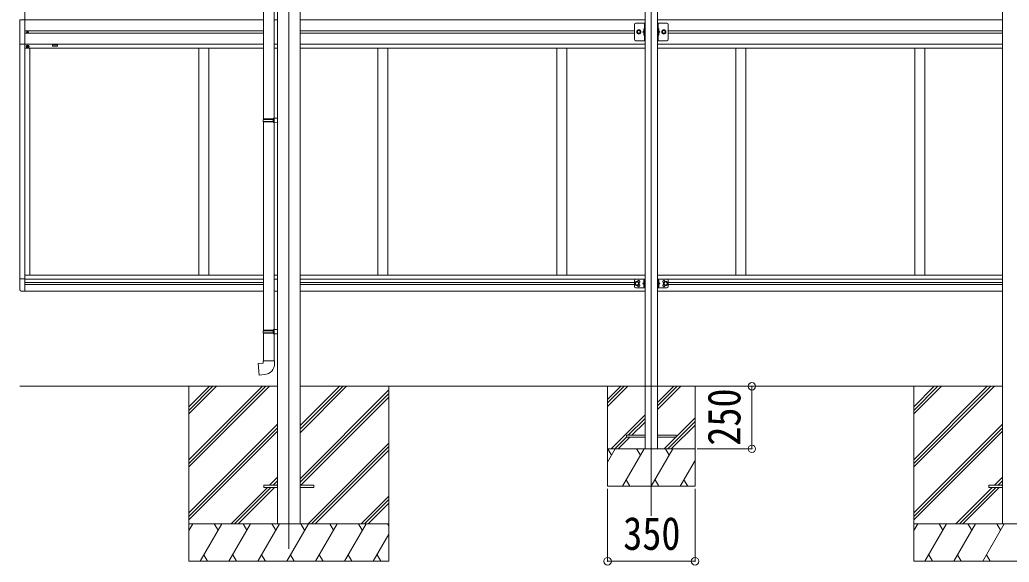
# Model space of a CAD drawing. Units: millimetres at full size, sheet at 1:30. Extents: x -8385 to 8479, y -5853 to 5787.
# Drawn here: x -711 to 3247, y -1554 to 617 of the extents above; entities that cross this region are included whole.
import ezdxf
from ezdxf.enums import TextEntityAlignment as Align

# ---------------------------------------------------------------- set-up
doc = ezdxf.new("R2010")
doc.units = ezdxf.units.MM
doc.header["$LTSCALE"] = 30
doc.header["$PDMODE"] = 32
doc.header["$PDSIZE"] = 30
for name, color, linetype, lineweight in [('0-0_0', 7, 'Continuous', 9), ('0-1_本体', 4, 'Continuous', 9), ('0-2_部品', 7, 'Continuous', 9), ('0-8_PARTS2', 2, 'Continuous', 9), ('0-A_寸法', 6, 'Continuous', 9), ('1-0_FRAME', 7, 'Continuous', 9), ('1-1_GLASS', 4, 'Continuous', 9), ('1-2_GLASS_SEAL', 7, 'Continuous', 9), ('1-8', 2, 'Continuous', 9), ('1-A', 6, 'Continuous', 9)]:
    doc.layers.add(name, color=color, linetype=linetype, lineweight=lineweight)
doc.styles.add('ＭＳ ゴシック', font='')
doc.styles.get('ＭＳ ゴシック').set_extended_font_data('MS Gothic')

msp = doc.modelspace()

# ---------------------------------------------------------------- linework, layer by layer
at = {"layer": '0-0_0'}
for p, q in [((-710.77, -849.9), (320.03, -849.9)), ((-34.77, -849.9), (-34.77, -1549.9)), ((-34.77, -1144.07), (259.41, -849.9)), ((-34.77, -1158.22), (273.56, -849.9)), ((-34.77, -1172.36), (287.7, -849.9)), ((-34.77, -960.23), (75.56, -849.9)), ((-34.77, -946.09), (61.42, -849.9)), ((-34.77, -931.94), (47.28, -849.9)), ((410.43, -849.9), (3220.03, -849.9)), ((410.43, -1035.53), (596.06, -849.9)), ((410.43, -1021.39), (581.92, -849.9)), ((410.43, -1007.24), (567.78, -849.9)), ((410.43, -1219.37), (765.23, -864.58)), ((765.23, -849.9), (765.23, -1549.9)), ((2865.23, -849.9), (2865.23, -1549.9)), ((2865.23, -1144.07), (3159.41, -849.9)), ((2865.23, -1158.22), (3173.56, -849.9)), ((2865.23, -1172.36), (3187.7, -849.9)), ((2865.23, -960.23), (2975.56, -849.9)), ((2865.23, -946.09), (2961.42, -849.9)), ((2865.23, -931.94), (2947.28, -849.9)), ((410.43, -1233.52), (765.23, -878.72)), ((412.69, -1245.4), (765.23, -892.86)), ((-34.77, -1356.21), (320.03, -1001.41)), ((-34.77, -1370.35), (320.03, -1015.55)), ((2865.23, -1356.21), (3220.03, -1001.41)), ((2865.23, -1370.35), (3220.03, -1015.55)), ((-34.77, -1384.49), (320.03, -1029.69)), ((2865.23, -1384.49), (3220.03, -1029.69)), ((442.04, -1399.9), (765.23, -1076.71)), ((456.18, -1399.9), (765.23, -1090.85)), ((470.33, -1399.9), (765.23, -1104.99)), ((288.18, -1245.4), (320.03, -1213.54)), ((3188.18, -1245.4), (3220.03, -1213.54)), ((133.67, -1399.9), (279.18, -1254.4)), ((147.82, -1399.9), (293.32, -1254.4)), ((161.96, -1399.9), (307.46, -1254.4)), ((302.32, -1245.4), (320.03, -1227.68)), ((316.46, -1245.4), (320.03, -1241.82)), ((3033.67, -1399.9), (3179.18, -1254.4)), ((3047.82, -1399.9), (3193.32, -1254.4)), ((3061.96, -1399.9), (3207.46, -1254.4)), ((3202.32, -1245.4), (3220.03, -1227.68)), ((3216.46, -1245.4), (3220.03, -1241.82)), ((654.17, -1399.9), (765.23, -1288.84)), ((668.32, -1399.9), (765.23, -1302.98)), ((682.46, -1399.9), (765.23, -1317.12)), ((765.23, -1399.9), (-34.77, -1399.9)), ((-34.77, -1427.4), (-18.89, -1399.9)), ((9.98, -1549.9), (96.58, -1399.9)), ((81.58, -1425.88), (66.58, -1399.9)), ((125.45, -1549.9), (212.05, -1399.9)), ((197.05, -1425.88), (182.05, -1399.9)), ((240.92, -1549.9), (327.52, -1399.9)), ((312.52, -1425.88), (297.52, -1399.9)), ((356.39, -1549.9), (442.99, -1399.9)), ((427.99, -1425.88), (412.99, -1399.9)), ((471.86, -1549.9), (558.46, -1399.9)), ((543.46, -1425.88), (528.46, -1399.9)), ((587.33, -1549.9), (673.93, -1399.9)), ((643.93, -1399.9), (658.93, -1425.88)), ((759.4, -1399.9), (765.23, -1410)), ((3665.23, -1399.9), (2865.23, -1399.9)), ((2865.23, -1427.4), (2881.11, -1399.9)), ((2909.98, -1549.9), (2996.58, -1399.9)), ((2981.58, -1425.88), (2966.58, -1399.9)), ((3025.45, -1549.9), (3112.05, -1399.9)), ((3097.05, -1425.88), (3082.05, -1399.9)), ((3140.92, -1549.9), (3227.52, -1399.9)), ((3212.52, -1425.88), (3197.52, -1399.9)), ((702.8, -1549.9), (765.23, -1441.76)), ((24.98, -1523.92), (39.98, -1549.9)), ((140.45, -1523.92), (155.45, -1549.9)), ((255.92, -1523.92), (270.92, -1549.9)), ((371.39, -1523.92), (386.39, -1549.9)), ((486.86, -1523.92), (501.86, -1549.9)), ((602.33, -1523.92), (617.33, -1549.9)), ((717.8, -1523.92), (732.8, -1549.9)), ((2924.98, -1523.92), (2939.98, -1549.9)), ((3040.45, -1523.92), (3055.45, -1549.9)), ((3155.92, -1523.92), (3170.92, -1549.9)), ((-34.77, -1549.9), (765.23, -1549.9)), ((2865.23, -1549.9), (3665.23, -1549.9))]:
    msp.add_line(p, q, dxfattribs=at)
at = {"layer": '0-1_本体'}
for p, q in [((320.03, 1476.48), (320.03, -1399.9)), ((410.43, 1476.48), (410.43, -1399.9)), ((3220.03, 1476.48), (3220.03, -1399.9))]:
    msp.add_line(p, q, dxfattribs=at)
at = {"layer": '0-2_部品'}
for p, q in [((264.23, 1164.05), (264.23, 219.86)), ((306.23, 1161.49), (306.23, 222.42)), ((262.23, 217.86), (263.23, 219.86)), ((262.23, 217.86), (306.23, 217.86)), ((262.23, 217.86), (262.23, 209.86)), ((262.23, 209.86), (306.23, 209.86)), ((262.23, 209.86), (263.23, 207.86)), ((263.23, 219.86), (306.23, 219.86)), ((263.23, 207.86), (306.23, 207.86)), ((264.23, 207.86), (264.23, -625.3)), ((301.76, 217.86), (301.33, 219.86)), ((304.23, 222.36), (320.23, 222.83)), ((304.23, 220.36), (304.23, 222.36)), ((304.23, 220.36), (306.23, 220.36)), ((304.23, 205.36), (304.23, 207.36)), ((304.23, 205.36), (320.23, 204.89)), ((306.23, 205.3), (306.23, -622.74)), ((320.23, 222.83), (320.23, 204.89)), ((262.23, -627.3), (263.23, -625.3)), ((262.23, -627.3), (306.23, -627.3)), ((262.23, -627.3), (262.23, -635.3)), ((263.23, -625.3), (306.23, -625.3)), ((301.76, -627.3), (301.33, -625.3)), ((304.23, -622.8), (320.23, -622.33)), ((304.23, -624.8), (304.23, -622.8)), ((304.23, -624.8), (306.23, -624.8)), ((320.23, -622.33), (320.23, -640.27)), ((262.23, -635.3), (306.23, -635.3)), ((262.23, -635.3), (263.23, -637.3)), ((263.23, -637.3), (306.23, -637.3)), ((264.23, -637.3), (264.23, -747.3)), ((304.23, -639.8), (304.23, -637.8)), ((304.23, -639.8), (320.23, -640.27)), ((306.23, -639.86), (306.23, -747.3)), ((262.23, -747.3), (308.23, -747.3)), ((262.23, -757.3), (262.23, -747.3)), ((308.23, -747.3), (308.23, -758.22))]:
    msp.add_line(p, q, dxfattribs=at)
at = {"layer": '0-2_部品', "color": 4}
for p, q in [((265.43, -1245.4), (265.43, -1254.4)), ((320.23, -1245.4), (265.43, -1245.4)), ((320.23, -1254.4), (265.43, -1254.4)), ((465.03, -1245.4), (410.23, -1245.4)), ((3165.43, -1245.4), (3165.43, -1254.4)), ((3220.23, -1245.4), (3165.43, -1245.4)), ((3220.23, -1254.4), (3165.43, -1254.4))]:
    msp.add_line(p, q, dxfattribs=at)
at = {"layer": '0-2_部品'}
for points in [[(301.76, 217.86), (301.76, 209.86), (301.33, 207.86)], [(304.23, 207.36), (306.23, 207.36), (306.23, 220.36)], [(301.76, -627.3), (301.76, -635.3), (301.33, -637.3)], [(304.23, -637.8), (306.23, -637.8), (306.23, -624.8)], [(267.16, -803.05), (246.32, -804.87), (242.31, -759.05), (262.23, -757.3)]]:
    msp.add_lwpolyline(points, dxfattribs=at)
at = {"layer": '0-2_部品', "color": 4}
msp.add_lwpolyline([(465.03, -1245.4), (465.03, -1254.4), (410.23, -1254.4)], dxfattribs=at)
at = {"layer": '0-2_部品'}
msp.add_arc((263.23, -758.22), 45, 275, 0, dxfattribs=at)
at = {"layer": '0-8_PARTS2'}
msp.add_line((365.23, 1450.1), (365.23, -1499.9), dxfattribs=at)
at = {"layer": '1-0_FRAME'}
for p, q in [((1640.23, -849.9), (1640.23, -1249.9)), ((1640.23, -902.25), (1692.58, -849.9)), ((1640.23, -916.39), (1706.72, -849.9)), ((1640.23, -930.53), (1720.86, -849.9)), ((1840.23, -942.66), (1933, -849.9)), ((1840.23, -928.52), (1918.86, -849.9)), ((1840.23, -914.38), (1904.71, -849.9)), ((1990.23, -1249.9), (1990.23, -849.9)), ((1654.71, -1099.9), (1790.23, -964.38)), ((1722.85, -1045.9), (1790.23, -978.52)), ((1915.23, -1051.51), (1990.23, -976.51)), ((1737, -1045.9), (1790.23, -992.66)), ((1880.99, -1099.9), (1990.23, -990.65)), ((1895.13, -1099.9), (1990.23, -1004.79)), ((1668.85, -1099.9), (1715.23, -1053.52)), ((1682.99, -1099.9), (1729, -1053.9)), ((1866.84, -1099.9), (1912.84, -1053.9)), ((1640.23, -1153.01), (1670.9, -1099.9)), ((1640.23, -1099.9), (1990.23, -1099.9)), ((1655.9, -1125.88), (1640.9, -1099.9)), ((1699.77, -1249.9), (1786.37, -1099.9)), ((1771.37, -1125.88), (1756.37, -1099.9)), ((1815.24, -1249.9), (1901.84, -1099.9)), ((1886.84, -1125.88), (1871.84, -1099.9)), ((1930.71, -1249.9), (1990.23, -1146.8)), ((1714.76, -1223.92), (1729.76, -1249.9)), ((1830.24, -1223.92), (1845.24, -1249.9)), ((1945.71, -1223.92), (1960.7, -1249.9)), ((1640.23, -1249.9), (1990.23, -1249.9))]:
    msp.add_line(p, q, dxfattribs=at)
at = {"layer": '1-1_GLASS'}
for p, q in [((1790.23, 1453.43), (1790.23, -1099.9)), ((1840.23, 1453.43), (1840.23, -1099.9)), ((-690.77, 1404.67), (-690.77, 567.47)), ((-690.77, 616.47), (264.23, 616.47)), ((306.03, 616.47), (320.03, 616.47)), ((410.23, 616.47), (1790.23, 616.47)), ((1840.23, 616.47), (3220.03, 616.47)), ((-690.77, 571.97), (264.23, 571.97)), ((-690.77, 567.47), (-690.77, -469.53)), ((264.23, 562.97), (-690.77, 562.97)), ((410.23, 571.97), (1748.23, 571.97)), ((1748.23, 562.97), (410.23, 562.97)), ((1882.23, 571.97), (3220.03, 571.97)), ((3220.03, 562.97), (1882.23, 562.97)), ((-710.77, 518.27), (-710.77, -420.33)), ((-690.77, 518.47), (264.23, 518.47)), ((306.03, 518.47), (320.03, 518.47)), ((410.23, 518.47), (1790.23, 518.47)), ((1840.23, 518.47), (3220.03, 518.47)), ((264.23, 502.97), (-690.77, 502.97)), ((-670.77, 502.47), (-670.77, -404.53)), ((5.23, 502.97), (5.23, -404.53)), ((45.23, 502.97), (45.23, -404.53)), ((306.03, 502.97), (320.03, 502.97)), ((410.23, 502.97), (1790.23, 502.97)), ((721.23, 502.97), (721.23, -404.53)), ((761.23, 502.97), (761.23, -404.53)), ((1437.23, 502.47), (1437.23, -404.53)), ((1477.23, 502.47), (1477.23, -404.53)), ((1840.23, 502.97), (3220.03, 502.97)), ((2153.23, 502.47), (2153.23, -404.53)), ((2193.23, 502.47), (2193.23, -404.53)), ((2869.23, 502.97), (2869.23, -404.53)), ((2909.23, 502.97), (2909.23, -404.53)), ((-690.77, -404.53), (264.03, -404.53)), ((-690.77, -420.53), (264.03, -420.53)), ((-690.77, -434.03), (262.03, -434.03)), ((306.03, -404.53), (320.03, -404.53)), ((306.03, -420.53), (320.03, -420.53)), ((410.23, -404.53), (1790.23, -404.53)), ((410.23, -420.53), (1790.23, -420.53)), ((410.23, -434.03), (1748.23, -434.03)), ((1840.23, -404.53), (3220.03, -404.53)), ((1840.23, -420.53), (3220.03, -420.53)), ((1882.23, -434.03), (3220.03, -434.03)), ((-690.77, -443.03), (264.03, -443.03)), ((-690.77, -469.03), (264.03, -469.03)), ((306.03, -469.03), (320.03, -469.03)), ((410.23, -443.03), (1748.23, -443.03)), ((410.23, -469.03), (1790.23, -469.03)), ((1840.23, -469.03), (3220.03, -469.03)), ((1882.23, -443.03), (3220.03, -443.03))]:
    msp.add_line(p, q, dxfattribs=at)
msp.add_lwpolyline([(-560.77, 516.47), (-580.77, 516.47), (-580.77, 511.47), (-560.77, 511.47)], close=True, dxfattribs=at)
at = {"layer": '1-2_GLASS_SEAL'}
for p, q in [((1748.23, 537.97), (1748.23, 597.97)), ((1753.23, 602.97), (1790.23, 602.97)), ((1787.73, 602.97), (1787.73, 532.97)), ((1877.23, 602.97), (1840.23, 602.97)), ((1842.73, 602.97), (1842.73, 532.97)), ((1882.23, 537.97), (1882.23, 597.97)), ((-682, 567.88), (-682.82, 567.88)), ((-679.54, 567.06), (-678.72, 567.06)), ((1787.73, 572.97), (1780.73, 567.97)), ((1787.73, 567.97), (1780.73, 567.97)), ((1787.73, 562.97), (1780.73, 567.97)), ((1787.23, 580.97), (1786.43, 580.83)), ((1787.23, 572.97), (1786.43, 573.11)), ((1787.23, 562.97), (1786.43, 562.83)), ((1787.23, 554.97), (1786.43, 555.11)), ((1787.23, 572.97), (1787.73, 573.06)), ((1787.23, 554.97), (1787.73, 555.06)), ((1843.23, 572.97), (1842.73, 573.06)), ((1842.73, 572.97), (1849.73, 567.97)), ((1842.73, 567.97), (1849.73, 567.97)), ((1842.73, 562.97), (1849.73, 567.97)), ((1843.23, 554.97), (1842.73, 555.06)), ((1843.23, 580.97), (1844.04, 580.83)), ((1843.23, 572.97), (1844.04, 573.11)), ((1843.23, 562.97), (1844.04, 562.83)), ((1843.23, 554.97), (1844.04, 555.11)), ((-681.27, 509.97), (-682.27, 509.97)), ((-678.27, 508.97), (-677.27, 508.97)), ((-690.77, -420.33), (-711.27, -420.33)), ((-711.27, -463.24), (-711.27, -420.33)), ((1748.23, -426.03), (1748.23, -451.03)), ((1753.23, -421.03), (1790.23, -421.03)), ((1787.23, -425.53), (1786.43, -425.67)), ((1787.23, -433.53), (1786.43, -433.39)), ((1787.23, -433.53), (1787.73, -433.44)), ((1787.73, -421.03), (1787.73, -456.03)), ((1790.23, -421.03), (1790.23, -456.03)), ((1840.23, -421.03), (1840.23, -456.03)), ((1877.23, -421.03), (1840.23, -421.03)), ((1842.73, -421.03), (1842.73, -456.03)), ((1843.23, -433.53), (1842.73, -433.44)), ((1843.23, -425.53), (1844.04, -425.67)), ((1843.23, -433.53), (1844.04, -433.39)), ((1882.23, -426.03), (1882.23, -451.03)), ((-690.77, -469.53), (-706.05, -468.73)), ((1753.23, -456.03), (1790.23, -456.03)), ((1787.73, -438.53), (1780.73, -438.53)), ((1787.23, -443.53), (1786.43, -443.67)), ((1787.23, -451.53), (1786.43, -451.39)), ((1787.23, -451.53), (1787.73, -451.44)), ((1877.23, -456.03), (1840.23, -456.03)), ((1842.73, -438.53), (1849.73, -438.53)), ((1843.23, -451.53), (1842.73, -451.44)), ((1843.23, -443.53), (1844.04, -443.67)), ((1843.23, -451.53), (1844.04, -451.39))]:
    msp.add_line(p, q, dxfattribs=at)
at = {"layer": '1-2_GLASS_SEAL', "color": 4}
for p, q in [((1790.23, -1053.9), (1715.23, -1053.9)), ((1840.23, -1045.9), (1915.23, -1045.9))]:
    msp.add_line(p, q, dxfattribs=at)
at = {"layer": '1-2_GLASS_SEAL'}
for points in [[(-690.77, 616.47), (-711.47, 616.47), (-711.47, 518.47), (-690.77, 518.47)], [(1753.23, 532.97), (1790.23, 532.97), (1790.23, 602.97)], [(1877.23, 532.97), (1840.23, 532.97), (1840.23, 602.97)], [(-682.82, 567.88), (-682.82, 567.06), (-682, 567.06)], [(-680.36, 568.7), (-680.36, 569.52), (-681.18, 569.52), (-681.18, 568.7)], [(-681.18, 566.24), (-681.18, 565.42), (-680.36, 565.42), (-680.36, 566.24)], [(-678.72, 567.06), (-678.72, 567.88), (-679.54, 567.88)], [(1788.12, 576.97), (1787.49, 578.16), (1785.25, 579.27)], [(1788.12, 576.97), (1787.49, 575.78), (1785.25, 574.67)], [(1788.12, 558.97), (1787.49, 560.16), (1785.25, 561.27)], [(1788.12, 558.97), (1787.49, 557.78), (1785.25, 556.67)], [(1787.23, 572.97), (1787.23, 580.97), (1787.73, 580.88), (1787.73, 573.06)], [(1787.23, 554.97), (1787.23, 562.97), (1787.73, 562.88), (1787.73, 555.06)], [(1842.35, 576.97), (1842.98, 578.16), (1845.21, 579.27)], [(1842.35, 576.97), (1842.98, 575.78), (1845.21, 574.67)], [(1842.35, 558.97), (1842.98, 560.16), (1845.21, 561.27)], [(1842.35, 558.97), (1842.98, 557.78), (1845.21, 556.67)], [(1843.23, 572.97), (1843.23, 580.97), (1842.73, 580.88), (1842.73, 573.06)], [(1843.23, 554.97), (1843.23, 562.97), (1842.73, 562.88), (1842.73, 555.06)], [(-682.27, 509.97), (-682.27, 508.97), (-681.27, 508.97)], [(-679.27, 510.97), (-679.27, 511.97), (-680.27, 511.97), (-680.27, 510.97)], [(-680.27, 507.97), (-680.27, 506.97), (-679.27, 506.97), (-679.27, 507.97)], [(-677.27, 508.97), (-677.27, 509.97), (-678.27, 509.97)], [(1787.73, -433.53), (1780.73, -438.53), (1787.73, -443.53)], [(1788.12, -429.53), (1787.49, -428.34), (1785.25, -427.23)], [(1788.12, -429.53), (1787.49, -430.72), (1785.25, -431.83)], [(1787.23, -433.53), (1787.23, -425.53), (1787.73, -425.62), (1787.73, -433.44)], [(1842.35, -429.53), (1842.98, -428.34), (1845.21, -427.23)], [(1842.35, -429.53), (1842.98, -430.72), (1845.21, -431.83)], [(1843.23, -433.53), (1843.23, -425.53), (1842.73, -425.62), (1842.73, -433.44)], [(1842.73, -433.53), (1849.73, -438.53), (1842.73, -443.53)], [(1788.12, -447.53), (1787.49, -446.34), (1785.25, -445.23)], [(1788.12, -447.53), (1787.49, -448.72), (1785.25, -449.83)], [(1787.23, -451.53), (1787.23, -443.53), (1787.73, -443.62), (1787.73, -451.44)], [(1842.35, -447.53), (1842.98, -446.34), (1845.21, -445.23)], [(1842.35, -447.53), (1842.98, -448.72), (1845.21, -449.83)], [(1843.23, -451.53), (1843.23, -443.53), (1842.73, -443.62), (1842.73, -451.44)]]:
    msp.add_lwpolyline(points, dxfattribs=at)
for points in [[(1772.74, 567.97), (1768.99, 561.47), (1761.48, 561.47), (1757.73, 567.97), (1761.48, 574.47), (1768.99, 574.47)], [(1857.73, 567.97), (1861.48, 561.47), (1868.99, 561.47), (1872.74, 567.97), (1868.99, 574.47), (1861.48, 574.47)], [(1758.23, -446.03), (1764.73, -442.28), (1764.73, -434.78), (1758.23, -431.02), (1751.73, -434.78), (1751.73, -442.28)], [(1872.23, -446.03), (1865.73, -442.28), (1865.73, -434.78), (1872.23, -431.02), (1878.73, -434.78), (1878.73, -442.28)]]:
    msp.add_lwpolyline(points, close=True, dxfattribs=at)
at = {"layer": '1-2_GLASS_SEAL', "color": 4}
for points in [[(1715.23, -1053.9), (1715.23, -1045.9), (1790.23, -1045.9)], [(1915.23, -1045.9), (1915.23, -1053.9), (1840.23, -1053.9)]]:
    msp.add_lwpolyline(points, dxfattribs=at)
at = {"layer": '1-2_GLASS_SEAL'}
for centre, radius in [((-680.77, 567.47), 3.75), ((1765.23, 567.97), 8.5), ((1765.23, 567.97), 7.5), ((1765.23, 567.97), 6.5), ((1765.23, 567.97), 5.5), ((1865.23, 567.97), 8.5), ((1865.23, 567.97), 7.5), ((1865.23, 567.97), 6.5), ((1865.23, 567.97), 5.5), ((-679.77, 509.47), 5.9), ((1758.23, -438.53), 8.5), ((1758.23, -438.53), 7.5), ((1758.23, -438.53), 6.5), ((1872.23, -438.53), 8.5), ((1872.23, -438.53), 7.5), ((1872.23, -438.53), 6.5)]:
    msp.add_circle(centre, radius, dxfattribs=at)
for centre, radius, start, end in [((1753.23, 597.97), 5, 90, 180), ((1877.23, 597.97), 5, 0, 90), ((-682, 568.7), 0.82, 270, 0), ((-682, 566.24), 0.82, 0, 90), ((-679.54, 568.7), 0.82, 180, 270), ((-679.54, 566.24), 0.82, 90, 180), ((1791.33, 576.97), 6.5, 147.94412, 212.05588), ((1791.33, 558.97), 6.5, 147.94412, 212.05588), ((1786.59, 579.94), 0.9, 100, 147.94412), ((1786.59, 574), 0.9, 212.05588, 260), ((1786.59, 561.94), 0.9, 100, 147.94412), ((1786.59, 556), 0.9, 212.05588, 260), ((1843.88, 579.94), 0.9, 32.05588, 80), ((1843.88, 574), 0.9, 280, 327.94412), ((1843.88, 561.94), 0.9, 32.05588, 80), ((1843.88, 556), 0.9, 280, 327.94412), ((1839.13, 576.97), 6.5, 327.94412, 32.05588), ((1839.13, 558.97), 6.5, 327.94412, 32.05588), ((1753.23, 537.97), 5, 180, 270), ((1877.23, 537.97), 5, 270, 0), ((-681.27, 510.97), 1, 270, 0), ((-681.27, 507.97), 1, 0, 90), ((-678.27, 510.97), 1, 180, 270), ((-678.27, 507.97), 1, 90, 180), ((1753.23, -426.03), 5, 90, 180), ((1765.23, -430.03), 4.25, 274.76077, 186.29431), ((1791.33, -429.53), 6.5, 147.94412, 212.05588), ((1786.59, -426.56), 0.9, 100, 147.94412), ((1786.59, -432.5), 0.9, 212.05588, 260), ((1843.88, -426.56), 0.9, 32.05588, 80), ((1843.88, -432.5), 0.9, 280, 327.94412), ((1839.13, -429.53), 6.5, 327.94412, 32.05588), ((1865.23, -430.03), 4.25, 353.70569, 265.23923), ((1877.23, -426.03), 5, 0, 90), ((-705.77, -463.24), 5.5, 180, 267), ((1753.23, -451.03), 5, 180, 270), ((1765.23, -447.03), 4.25, 173.70569, 85.23923), ((1791.33, -447.53), 6.5, 147.94412, 212.05588), ((1786.59, -444.56), 0.9, 100, 147.94412), ((1786.59, -450.5), 0.9, 212.05588, 260), ((1843.88, -444.56), 0.9, 32.05588, 80), ((1843.88, -450.5), 0.9, 280, 327.94412), ((1839.13, -447.53), 6.5, 327.94412, 32.05588), ((1865.23, -447.03), 4.25, 94.76077, 6.29431), ((1877.23, -451.03), 5, 270, 0)]:
    msp.add_arc(centre, radius, start, end, dxfattribs=at)
at = {"layer": '1-8'}
msp.add_line((1815.23, 1450.1), (1815.23, -1367.5), dxfattribs=at)
at = {"layer": '1-A'}
for p, q in [((2217.5, -849.9), (1998, -849.9)), ((2217.5, -849.9), (2217.5, -1099.9)), ((2217.5, -1099.9), (1998, -1099.9)), ((1640.23, -1549.9), (1640.23, -1259.73)), ((1990.23, -1549.9), (1990.23, -1259.73)), ((1640.23, -1549.9), (1990.23, -1549.9))]:
    msp.add_line(p, q, dxfattribs=at)
for p in [(2217.5, -849.9), (2217.5, -1099.9), (1640.23, -1549.9), (1990.23, -1549.9)]:
    msp.add_point(p, dxfattribs=at)

# ---------------------------------------------------------------- texts
at = {"layer": '0-A_寸法', "color": 7, "style": 'ＭＳ ゴシック', "width": 0.85}
msp.add_text('250', height=132, rotation=90, dxfattribs=at).set_placement((2211.5, -1087.4), align=Align.BOTTOM_LEFT)
msp.add_text('350', height=132, dxfattribs=at).set_placement((1702.73, -1543.9), align=Align.BOTTOM_LEFT)

doc.saveas('drawing.dxf')
